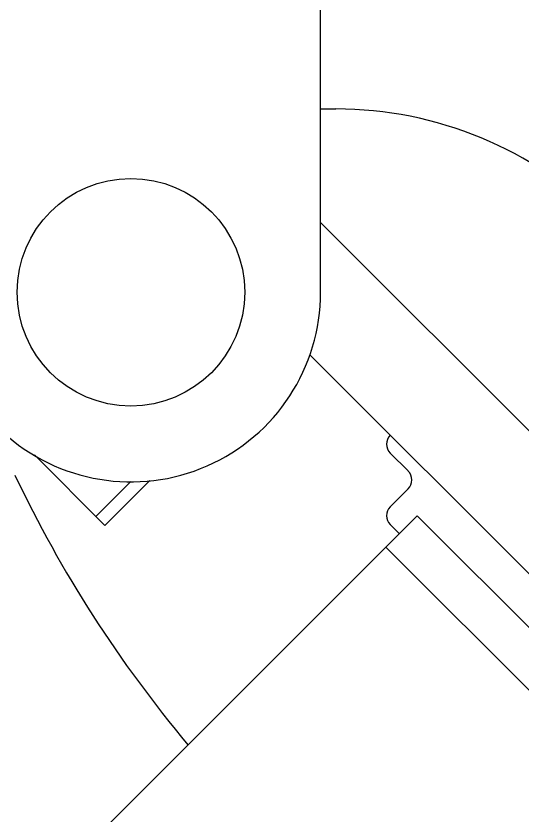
# Model space of a CAD drawing. Extents: x -1396510 to 1250330, y -1892470 to 1623980.
# Drawn here: x -1162354.8 to -1162164, y -61717.8 to -61416.6 of the extents above; entities that cross this region are included whole.
import ezdxf

# ---------------------------------------------------------------- set-up
doc = ezdxf.new("R2010")
doc.units = 0
doc.header["$LTSCALE"] = 1000
doc.header["$MEASUREMENT"] = 0

msp = doc.modelspace()

# ---------------------------------------------------------------- linework, layer by layer
at = {"linetype": 'Continuous'}
for p, q in [((-1162240.14, -61520.62), (-1162240.14, -61338.05)), ((-1162240.14, -61451.61), (-1162234.37, -61451.61)), ((-1162240.14, -61494.41), (-1162049.02, -61685.53)), ((-1162075.95, -61712.46), (-1162244.25, -61544.15)), ((-1162321.37, -61608.39), (-1162347.87, -61581.89)), ((-1162213.95, -61581.19), (-1162207.22, -61587.92)), ((-1162304.42, -61591.44), (-1162321.37, -61608.39)), ((-1162311.56, -61591.85), (-1162324.74, -61605.03)), ((-1162207.22, -61594.65), (-1162213.95, -61601.38)), ((-1162341.83, -61742.75), (-1162203.84, -61604.76)), ((-1160732.28, -63076.32), (-1162203.84, -61604.76)), ((-1162213.95, -61608.12), (-1162210.57, -61611.49)), ((-1160744.06, -63088.1), (-1162215.62, -61616.54))]:
    msp.add_line(p, q, dxfattribs=at)
msp.add_circle((-1162311.54, -61520.62), 42.83, dxfattribs=at)
for centre, radius, start, end in [((-1162234.39, -61594.41), 142.79, 44.9999, 89.9913), ((-1162311.54, -61520.62), 71.4, 227.3795, 0), ((-1162210.58, -61577.82), 4.76, 135.0001, 224.9999), ((-1162210.58, -61591.29), 4.76, 315.0001, 44.9999), ((-1161925.34, -61385.15), 475.97, 205.4276, 219.9809), ((-1162210.58, -61604.75), 4.76, 135.0001, 224.9999)]:
    msp.add_arc(centre, radius, start, end, dxfattribs=at)

doc.saveas('drawing.dxf')
